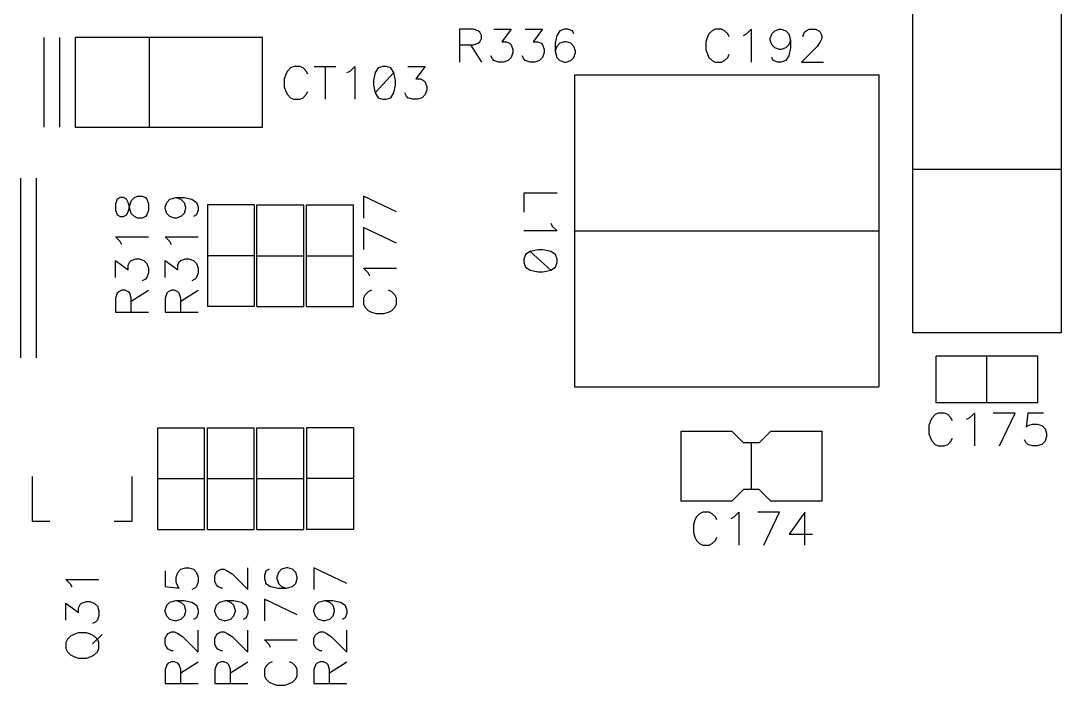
# Model space of a CAD drawing. Extents: x 295 to 953, y 10 to 290.
# Drawn here: x 697.3 to 766.6, y 95.7 to 140 of the extents above; entities that cross this region are included whole.
import ezdxf

# ---------------------------------------------------------------- set-up
doc = ezdxf.new("R2010")
doc.units = 0
doc.header["$LTSCALE"] = 5
doc.header["$MEASUREMENT"] = 0
doc.layers.add('DV-DPO-A6_BSK', color=2, linetype='CONTINUOUS')

msp = doc.modelspace()

# ---------------------------------------------------------------- linework, layer by layer
at = {"layer": 'DV-DPO-A6_BSK', "color": 7}
for p, q in [((756.712, 119.222), (756.712, 141.062)), ((766.598, 141.062), (766.598, 119.222)), ((727.463, 139.464), (726.525, 139.464)), ((726.525, 139.464), (726.525, 137.271)), ((727.78, 139.358), (727.463, 139.464)), ((727.886, 139.252), (727.78, 139.358)), ((728.823, 139.464), (729.972, 139.464)), ((729.972, 139.464), (729.345, 138.625)), ((730.91, 139.464), (732.059, 139.464)), ((732.059, 139.464), (731.439, 138.625)), ((733.208, 139.358), (733.004, 139.048)), ((733.525, 139.464), (733.208, 139.358)), ((733.737, 139.464), (733.525, 139.464)), ((734.047, 139.358), (733.737, 139.464)), ((734.153, 139.153), (734.047, 139.358)), ((743.346, 139.358), (743.141, 139.153)), ((743.557, 139.464), (743.346, 139.358)), ((743.973, 139.464), (743.557, 139.464)), ((744.184, 139.358), (743.973, 139.464)), ((744.396, 139.153), (744.184, 139.358)), ((745.644, 139.153), (745.961, 139.464)), ((745.961, 139.464), (745.961, 137.271)), ((747.321, 139.153), (747.526, 139.358)), ((747.526, 139.358), (747.843, 139.464)), ((747.843, 139.464), (747.949, 139.464)), ((747.949, 139.464), (748.259, 139.358)), ((748.259, 139.358), (748.47, 139.153)), ((749.514, 139.252), (749.619, 139.358)), ((749.619, 139.358), (749.824, 139.464)), ((749.824, 139.464), (750.247, 139.464)), ((750.247, 139.464), (750.451, 139.358)), ((750.451, 139.358), (750.557, 139.252)), ((698.854, 138.909), (698.854, 132.926)), ((699.891, 138.909), (699.891, 132.926)), ((700.935, 138.909), (700.935, 132.926)), ((705.353, 138.909), (700.935, 138.909)), ((706.522, 138.909), (705.353, 138.909)), ((705.874, 138.909), (705.874, 132.926)), ((707.955, 138.909), (706.522, 138.909)), ((708.734, 138.909), (707.955, 138.909)), ((713.41, 138.909), (708.734, 138.909)), ((713.41, 132.926), (713.41, 138.909)), ((727.78, 138.526), (727.886, 138.625)), ((727.985, 139.048), (727.886, 139.252)), ((727.886, 138.625), (727.985, 138.836)), ((727.985, 138.836), (727.985, 139.048)), ((729.345, 138.625), (729.662, 138.625)), ((729.662, 138.625), (729.867, 138.526)), ((731.439, 138.625), (731.749, 138.625)), ((731.749, 138.625), (731.96, 138.526)), ((733.004, 139.048), (732.898, 138.526)), ((733.525, 138.625), (733.208, 138.526)), ((733.631, 138.625), (733.525, 138.625)), ((733.941, 138.526), (733.631, 138.625)), ((743.035, 138.942), (742.929, 138.625)), ((742.929, 138.625), (742.929, 138.103)), ((743.141, 139.153), (743.035, 138.942)), ((744.495, 138.942), (744.396, 139.153)), ((745.439, 139.048), (745.644, 139.153)), ((747.215, 138.836), (747.321, 139.153)), ((747.215, 138.731), (747.215, 138.836)), ((747.321, 138.42), (747.215, 138.731)), ((748.47, 139.153), (748.569, 138.731)), ((748.569, 138.731), (748.47, 138.42)), ((748.569, 138.731), (748.569, 138.209)), ((749.408, 139.048), (749.514, 139.252)), ((749.408, 138.942), (749.408, 139.048)), ((750.557, 138.625), (750.346, 138.315)), ((750.557, 139.252), (750.663, 139.048)), ((750.663, 138.836), (750.557, 138.625)), ((750.663, 139.048), (750.663, 138.836)), ((726.525, 138.42), (727.463, 138.42)), ((727.258, 138.42), (727.985, 137.271)), ((727.463, 138.42), (727.78, 138.526)), ((729.867, 138.526), (729.972, 138.42)), ((729.972, 138.42), (730.078, 138.103)), ((730.078, 137.899), (729.972, 137.582)), ((730.078, 138.103), (730.078, 137.899)), ((731.96, 138.526), (732.059, 138.42)), ((732.059, 138.42), (732.165, 138.103)), ((732.165, 137.899), (732.059, 137.582)), ((732.165, 138.103), (732.165, 137.899)), ((732.898, 138.526), (732.898, 138.004)), ((733.004, 138.315), (732.898, 138.004)), ((732.898, 138.004), (733.004, 137.582)), ((733.208, 138.526), (733.004, 138.315)), ((734.153, 138.315), (733.941, 138.526)), ((734.258, 138.004), (734.153, 138.315)), ((734.153, 137.582), (734.258, 137.899)), ((734.258, 137.899), (734.258, 138.004)), ((742.929, 138.103), (743.035, 137.793)), ((747.526, 138.209), (747.321, 138.42)), ((747.843, 138.103), (747.526, 138.209)), ((747.949, 138.103), (747.843, 138.103)), ((748.259, 138.209), (747.949, 138.103)), ((748.47, 138.42), (748.259, 138.209)), ((748.569, 138.209), (748.47, 137.687)), ((750.346, 138.315), (749.302, 137.271)), ((728.718, 137.476), (728.612, 137.687)), ((728.823, 137.377), (728.718, 137.476)), ((729.134, 137.271), (728.823, 137.377)), ((729.451, 137.271), (729.134, 137.271)), ((729.761, 137.377), (729.451, 137.271)), ((729.972, 137.582), (729.761, 137.377)), ((730.811, 137.476), (730.705, 137.687)), ((730.91, 137.377), (730.811, 137.476)), ((731.227, 137.271), (730.91, 137.377)), ((731.538, 137.271), (731.227, 137.271)), ((731.855, 137.377), (731.538, 137.271)), ((732.059, 137.582), (731.855, 137.377)), ((733.004, 137.582), (733.208, 137.377)), ((733.208, 137.377), (733.525, 137.271)), ((733.525, 137.271), (733.631, 137.271)), ((733.631, 137.271), (733.941, 137.377)), ((733.941, 137.377), (734.153, 137.582)), ((743.035, 137.793), (743.141, 137.582)), ((743.141, 137.582), (743.346, 137.377)), ((743.346, 137.377), (743.557, 137.271)), ((743.557, 137.271), (743.973, 137.271)), ((743.973, 137.271), (744.184, 137.377)), ((744.184, 137.377), (744.396, 137.582)), ((744.396, 137.582), (744.495, 137.793)), ((747.42, 137.377), (747.321, 137.582)), ((747.737, 137.271), (747.42, 137.377)), ((747.949, 137.271), (747.737, 137.271)), ((748.259, 137.377), (747.949, 137.271)), ((748.47, 137.687), (748.259, 137.377)), ((749.302, 137.271), (750.768, 137.271)), ((715.074, 136.67), (714.968, 136.459)), ((715.279, 136.875), (715.074, 136.67)), ((715.49, 136.981), (715.279, 136.875)), ((715.906, 136.981), (715.49, 136.981)), ((716.117, 136.875), (715.906, 136.981)), ((716.322, 136.67), (716.117, 136.875)), ((716.428, 136.459), (716.322, 136.67)), ((716.844, 136.981), (718.303, 136.981)), ((717.577, 136.981), (717.577, 134.795)), ((719.036, 136.565), (719.241, 136.67)), ((719.241, 136.67), (719.551, 136.981)), ((719.551, 136.981), (719.551, 134.795)), ((720.912, 136.565), (720.806, 136.043)), ((721.116, 136.875), (720.912, 136.565)), ((722.16, 136.565), (720.912, 135.211)), ((721.433, 136.981), (721.116, 136.875)), ((721.638, 136.981), (721.433, 136.981)), ((721.955, 136.875), (721.638, 136.981)), ((722.16, 136.565), (721.955, 136.875)), ((722.266, 136.043), (722.16, 136.565)), ((723.098, 136.981), (724.247, 136.981)), ((724.247, 136.981), (723.619, 136.148)), ((714.968, 136.459), (714.862, 136.148)), ((714.862, 136.148), (714.862, 135.627)), ((720.806, 136.043), (720.806, 135.732)), ((722.266, 135.732), (722.266, 136.043)), ((723.619, 136.148), (723.936, 136.148)), ((723.936, 136.148), (724.141, 136.043)), ((724.141, 136.043), (724.247, 135.937)), ((724.247, 135.937), (724.352, 135.627)), ((734.179, 136.413), (754.46, 136.413)), ((734.179, 136.413), (734.179, 115.61)), ((754.46, 136.413), (754.46, 115.61)), ((714.862, 135.627), (714.968, 135.31)), ((714.968, 135.31), (715.074, 135.105)), ((715.074, 135.105), (715.279, 134.894)), ((716.117, 134.894), (716.322, 135.105)), ((716.322, 135.105), (716.428, 135.31)), ((720.806, 135.732), (720.912, 135.211)), ((720.912, 135.211), (721.116, 134.894)), ((721.955, 134.894), (722.16, 135.211)), ((722.16, 135.211), (722.266, 135.732)), ((722.992, 134.999), (722.893, 135.211)), ((724.247, 135.105), (724.035, 134.894)), ((724.352, 135.415), (724.247, 135.105)), ((724.352, 135.627), (724.352, 135.415)), ((715.279, 134.894), (715.49, 134.795)), ((715.49, 134.795), (715.906, 134.795)), ((715.906, 134.795), (716.117, 134.894)), ((721.116, 134.894), (721.433, 134.795)), ((721.433, 134.795), (721.638, 134.795)), ((721.638, 134.795), (721.955, 134.894)), ((723.098, 134.894), (722.992, 134.999)), ((723.415, 134.795), (723.098, 134.894)), ((723.725, 134.795), (723.415, 134.795)), ((724.035, 134.894), (723.725, 134.795)), ((700.935, 132.926), (705.353, 132.926)), ((705.353, 132.926), (706.522, 132.926)), ((706.522, 132.926), (707.955, 132.926)), ((707.955, 132.926), (708.734, 132.926)), ((708.734, 132.926), (713.41, 132.926)), ((756.712, 130.139), (766.598, 130.139)), ((697.316, 117.558), (697.316, 129.518)), ((698.359, 117.558), (698.359, 129.518)), ((703.939, 128.23), (703.735, 128.125)), ((704.151, 128.23), (703.939, 128.23)), ((704.362, 128.125), (704.151, 128.23)), ((704.673, 128.019), (704.884, 128.23)), ((704.884, 128.23), (705.089, 128.329)), ((705.089, 128.329), (705.406, 128.329)), ((705.406, 128.329), (705.61, 128.23)), ((705.61, 128.23), (705.716, 128.125)), ((707.241, 128.125), (707.664, 128.23)), ((707.664, 128.23), (707.975, 128.125)), ((707.664, 128.23), (708.186, 128.23)), ((708.186, 128.23), (708.708, 128.125)), ((722.332, 127.286), (720.139, 128.329)), ((720.139, 128.329), (720.139, 126.87)), ((733.023, 128.534), (730.818, 128.534)), ((730.818, 128.534), (730.818, 127.273)), ((703.735, 128.125), (703.629, 127.808)), ((703.629, 127.808), (703.629, 127.392)), ((704.461, 127.913), (704.362, 128.125)), ((704.567, 127.497), (704.461, 127.913)), ((704.461, 127.286), (704.567, 127.709)), ((704.567, 127.709), (704.673, 128.019)), ((704.673, 127.18), (704.567, 127.497)), ((705.716, 128.125), (705.822, 127.808)), ((705.822, 127.808), (705.822, 127.392)), ((706.931, 127.603), (707.037, 127.913)), ((706.931, 127.497), (706.931, 127.603)), ((707.037, 127.18), (706.931, 127.497)), ((707.037, 127.913), (707.241, 128.125)), ((707.975, 128.125), (708.186, 127.913)), ((708.186, 127.913), (708.285, 127.603)), ((708.285, 127.497), (708.186, 127.18)), ((708.285, 127.603), (708.285, 127.497)), ((708.708, 128.125), (709.018, 127.913)), ((709.018, 127.913), (709.124, 127.603)), ((709.124, 127.603), (709.124, 127.392)), ((709.738, 127.742), (709.738, 120.979)), ((712.861, 127.742), (709.738, 127.742)), ((712.861, 127.742), (712.861, 120.979)), ((713.04, 120.979), (713.04, 127.742)), ((713.04, 127.742), (716.163, 127.742)), ((716.163, 120.979), (716.163, 127.742)), ((716.342, 120.979), (716.342, 127.742)), ((716.342, 127.742), (719.465, 127.742)), ((719.465, 120.979), (719.465, 127.742)), ((703.629, 127.392), (703.735, 127.081)), ((703.735, 127.081), (703.939, 126.976)), ((703.939, 126.976), (704.151, 126.976)), ((704.151, 126.976), (704.362, 127.081)), ((704.362, 127.081), (704.461, 127.286)), ((704.884, 126.976), (704.673, 127.18)), ((705.089, 126.87), (704.884, 126.976)), ((705.406, 126.87), (705.089, 126.87)), ((705.61, 126.976), (705.406, 126.87)), ((705.716, 127.081), (705.61, 126.976)), ((705.822, 127.392), (705.716, 127.081)), ((707.241, 126.976), (707.037, 127.18)), ((707.558, 126.87), (707.241, 126.976)), ((707.664, 126.87), (707.558, 126.87)), ((707.975, 126.976), (707.664, 126.87)), ((708.186, 127.18), (707.975, 126.976)), ((709.018, 127.081), (708.813, 126.976)), ((709.124, 127.392), (709.018, 127.081)), ((722.332, 125.199), (720.139, 126.242)), ((720.139, 126.242), (720.139, 124.783)), ((732.601, 126.54), (732.706, 126.328)), ((732.706, 126.328), (733.023, 126.011)), ((703.939, 125.305), (703.629, 125.615)), ((703.629, 125.615), (705.822, 125.615)), ((707.241, 125.305), (706.931, 125.615)), ((706.931, 125.615), (709.124, 125.615)), ((733.023, 126.011), (730.818, 126.011)), ((734.179, 126.011), (754.46, 126.011)), ((704.045, 125.093), (703.939, 125.305)), ((707.347, 125.093), (707.241, 125.305)), ((731.762, 124.75), (731.234, 124.651)), ((732.073, 124.75), (731.762, 124.75)), ((732.601, 124.651), (732.073, 124.75)), ((703.629, 122.901), (703.629, 124.05)), ((703.629, 124.05), (704.461, 123.423)), ((704.567, 123.944), (704.673, 124.05)), ((704.673, 124.05), (704.983, 124.156)), ((704.983, 124.156), (705.194, 124.156)), ((705.194, 124.156), (705.511, 124.05)), ((705.511, 124.05), (705.716, 123.839)), ((706.931, 122.901), (706.931, 124.05)), ((706.931, 124.05), (707.763, 123.423)), ((707.869, 123.944), (707.975, 124.05)), ((707.975, 124.05), (708.285, 124.156)), ((708.285, 124.156), (708.496, 124.156)), ((708.496, 124.156), (708.813, 124.05)), ((708.813, 124.05), (709.018, 123.839)), ((712.861, 124.36), (709.738, 124.36)), ((713.04, 124.36), (716.163, 124.36)), ((716.342, 124.36), (719.465, 124.36)), ((730.917, 124.44), (730.818, 124.123)), ((730.818, 124.123), (730.818, 123.911)), ((731.234, 124.651), (730.917, 124.44)), ((732.601, 123.39), (731.234, 124.651)), ((732.918, 124.44), (732.601, 124.651)), ((733.023, 124.123), (732.918, 124.44)), ((733.023, 123.911), (733.023, 124.123)), ((704.461, 123.733), (704.567, 123.944)), ((704.461, 123.423), (704.461, 123.733)), ((705.716, 123.839), (705.822, 123.528)), ((705.822, 123.528), (705.822, 123.211)), ((707.763, 123.733), (707.869, 123.944)), ((707.763, 123.423), (707.763, 123.733)), ((709.018, 123.839), (709.124, 123.528)), ((709.124, 123.528), (709.124, 123.211)), ((720.449, 123.211), (720.139, 123.528)), ((720.139, 123.528), (722.332, 123.528)), ((730.818, 123.911), (730.917, 123.594)), ((730.917, 123.594), (731.234, 123.39)), ((731.234, 123.39), (731.762, 123.284)), ((732.073, 123.284), (732.601, 123.39)), ((732.601, 123.39), (732.918, 123.594)), ((732.918, 123.594), (733.023, 123.911)), ((705.61, 122.795), (705.406, 122.69)), ((705.716, 122.901), (705.61, 122.795)), ((705.822, 123.211), (705.716, 122.901)), ((708.912, 122.795), (708.708, 122.69)), ((709.018, 122.901), (708.912, 122.795)), ((709.124, 123.211), (709.018, 122.901)), ((720.555, 123.007), (720.449, 123.211)), ((731.762, 123.284), (732.073, 123.284)), ((703.834, 121.956), (703.735, 121.857)), ((704.045, 122.062), (703.834, 121.956)), ((704.256, 122.062), (704.045, 122.062)), ((704.461, 121.956), (704.256, 122.062)), ((704.567, 121.857), (704.461, 121.956)), ((704.673, 121.329), (705.822, 122.062)), ((707.136, 121.956), (707.037, 121.857)), ((707.347, 122.062), (707.136, 121.956)), ((707.558, 122.062), (707.347, 122.062)), ((707.763, 121.956), (707.558, 122.062)), ((707.869, 121.857), (707.763, 121.956)), ((707.975, 121.329), (709.124, 122.062)), ((720.449, 121.956), (720.245, 121.752)), ((720.661, 122.062), (720.449, 121.956)), ((722.021, 121.956), (721.81, 122.062)), ((722.226, 121.752), (722.021, 121.956)), ((703.735, 121.857), (703.629, 121.54)), ((703.629, 121.54), (703.629, 120.603)), ((704.673, 121.54), (704.567, 121.857)), ((704.673, 120.603), (704.673, 121.54)), ((707.037, 121.857), (706.931, 121.54)), ((706.931, 121.54), (706.931, 120.603)), ((707.975, 121.54), (707.869, 121.857)), ((707.975, 120.603), (707.975, 121.54)), ((720.245, 121.752), (720.139, 121.54)), ((720.139, 121.54), (720.139, 121.124)), ((722.332, 121.54), (722.226, 121.752)), ((722.332, 121.124), (722.332, 121.54)), ((703.629, 120.603), (705.822, 120.603)), ((706.931, 120.603), (709.124, 120.603)), ((712.861, 120.979), (709.738, 120.979)), ((713.04, 120.979), (716.163, 120.979)), ((716.342, 120.979), (719.465, 120.979)), ((720.139, 121.124), (720.245, 120.913)), ((720.245, 120.913), (720.449, 120.708)), ((720.449, 120.708), (720.661, 120.603)), ((720.661, 120.603), (720.971, 120.497)), ((721.493, 120.497), (721.81, 120.603)), ((721.81, 120.603), (722.021, 120.708)), ((722.021, 120.708), (722.226, 120.913)), ((722.226, 120.913), (722.332, 121.124)), ((720.971, 120.497), (721.493, 120.497)), ((766.598, 119.222), (756.712, 119.222)), ((765.033, 117.67), (758.277, 117.67)), ((758.277, 114.547), (758.277, 117.67)), ((761.652, 114.547), (761.652, 117.67)), ((765.033, 114.547), (765.033, 117.67)), ((734.179, 115.61), (754.46, 115.61)), ((765.033, 114.547), (758.277, 114.547)), ((758.205, 113.768), (758, 113.563)), ((758.416, 113.873), (758.205, 113.768)), ((758.832, 113.873), (758.416, 113.873)), ((759.043, 113.768), (758.832, 113.873)), ((759.255, 113.563), (759.043, 113.768)), ((760.503, 113.563), (760.82, 113.873)), ((760.82, 113.873), (760.82, 111.681)), ((763.534, 113.873), (762.074, 113.873)), ((762.491, 111.681), (763.534, 113.873)), ((764.373, 113.873), (764.267, 112.935)), ((765.416, 113.873), (764.373, 113.873)), ((757.894, 113.351), (757.788, 113.034)), ((757.788, 113.034), (757.788, 112.513)), ((758, 113.563), (757.894, 113.351)), ((759.354, 113.351), (759.255, 113.563)), ((760.298, 113.457), (760.503, 113.563)), ((764.267, 112.935), (764.373, 113.034)), ((764.373, 113.034), (764.683, 113.14)), ((764.683, 113.14), (765, 113.14)), ((765, 113.14), (765.31, 113.034)), ((765.31, 113.034), (765.522, 112.83)), ((706.436, 106.12), (706.436, 112.883)), ((706.436, 112.883), (709.559, 112.883)), ((709.559, 106.12), (709.559, 112.883)), ((709.738, 106.12), (709.738, 112.883)), ((709.738, 112.883), (712.861, 112.883)), ((712.861, 106.12), (712.861, 112.883)), ((713.04, 106.12), (713.04, 112.883)), ((713.04, 112.883), (716.163, 112.883)), ((716.163, 106.12), (716.163, 112.883)), ((716.342, 112.883), (716.342, 106.12)), ((719.465, 112.883), (716.342, 112.883)), ((719.465, 112.883), (719.465, 106.12)), ((741.292, 107.989), (741.292, 112.671)), ((741.292, 112.671), (744.673, 112.671)), ((744.673, 112.671), (745.452, 111.892)), ((746.489, 111.892), (747.268, 112.671)), ((747.268, 112.671), (750.65, 112.671)), ((750.65, 112.671), (750.65, 107.989)), ((757.788, 112.513), (757.894, 112.202)), ((765.522, 112.83), (765.627, 112.513)), ((765.627, 112.308), (765.522, 111.991)), ((765.627, 112.513), (765.627, 112.308)), ((746.489, 111.892), (745.452, 111.892)), ((745.967, 108.768), (745.967, 111.892)), ((757.894, 112.202), (758, 111.991)), ((758, 111.991), (758.205, 111.786)), ((758.205, 111.786), (758.416, 111.681)), ((758.416, 111.681), (758.832, 111.681)), ((758.832, 111.681), (759.043, 111.786)), ((759.043, 111.786), (759.255, 111.991)), ((759.255, 111.991), (759.354, 112.202)), ((764.267, 111.885), (764.161, 112.097)), ((764.373, 111.786), (764.267, 111.885)), ((764.683, 111.681), (764.373, 111.786)), ((765, 111.681), (764.683, 111.681)), ((765.31, 111.786), (765, 111.681)), ((765.522, 111.991), (765.31, 111.786)), ((698.082, 109.633), (698.082, 106.642)), ((704.706, 109.633), (704.706, 106.642)), ((706.436, 109.501), (709.559, 109.501)), ((709.738, 109.501), (712.861, 109.501)), ((713.04, 109.501), (716.163, 109.501)), ((719.465, 109.501), (716.342, 109.501)), ((745.452, 108.768), (744.673, 107.989)), ((746.489, 108.768), (745.452, 108.768)), ((747.268, 107.989), (746.489, 108.768)), ((744.673, 107.989), (741.292, 107.989)), ((750.65, 107.989), (747.268, 107.989)), ((742.21, 106.747), (742.104, 106.43)), ((742.315, 106.959), (742.21, 106.747)), ((742.52, 107.164), (742.315, 106.959)), ((742.731, 107.269), (742.52, 107.164)), ((743.147, 107.269), (742.731, 107.269)), ((743.359, 107.164), (743.147, 107.269)), ((743.57, 106.959), (743.359, 107.164)), ((743.669, 106.747), (743.57, 106.959)), ((744.614, 106.853), (744.818, 106.959)), ((744.818, 106.959), (745.135, 107.269)), ((745.135, 107.269), (745.135, 105.077)), ((747.849, 107.269), (746.39, 107.269)), ((746.806, 105.077), (747.849, 107.269)), ((749.52, 107.269), (748.477, 105.81)), ((749.52, 105.077), (749.52, 107.269)), ((699.251, 106.642), (698.082, 106.642)), ((704.706, 106.642), (703.537, 106.642)), ((706.436, 106.12), (709.559, 106.12)), ((709.738, 106.12), (712.861, 106.12)), ((713.04, 106.12), (716.163, 106.12)), ((719.465, 106.12), (716.342, 106.12)), ((742.104, 106.43), (742.104, 105.909)), ((742.104, 105.909), (742.21, 105.598)), ((742.21, 105.598), (742.315, 105.387)), ((742.315, 105.387), (742.52, 105.182)), ((743.359, 105.182), (743.57, 105.387)), ((743.57, 105.387), (743.669, 105.598)), ((748.477, 105.81), (750.042, 105.81)), ((742.52, 105.182), (742.731, 105.077)), ((742.731, 105.077), (743.147, 105.077)), ((743.147, 105.077), (743.359, 105.182)), ((706.931, 103.36), (706.931, 102.316)), ((707.664, 102.944), (707.763, 103.254)), ((707.763, 103.254), (707.975, 103.465)), ((707.975, 103.465), (708.285, 103.564)), ((708.285, 103.564), (708.496, 103.564)), ((708.496, 103.564), (708.813, 103.465)), ((708.813, 103.465), (709.018, 103.254)), ((709.018, 103.254), (709.124, 102.944)), ((710.233, 103.043), (710.339, 103.254)), ((710.339, 103.254), (710.438, 103.36)), ((710.438, 103.36), (710.649, 103.465)), ((710.649, 103.465), (710.86, 103.465)), ((710.86, 103.465), (711.065, 103.36)), ((711.065, 103.36), (711.382, 103.148)), ((712.426, 102.105), (712.426, 103.564)), ((713.641, 103.36), (713.535, 103.043)), ((713.845, 103.465), (713.641, 103.36)), ((714.473, 103.254), (714.367, 102.944)), ((714.684, 103.465), (714.473, 103.254)), ((714.995, 103.564), (714.684, 103.465)), ((715.1, 103.564), (714.995, 103.564)), ((715.417, 103.465), (715.1, 103.564)), ((715.622, 103.254), (715.417, 103.465)), ((715.728, 102.944), (715.622, 103.254)), ((719.03, 102.521), (716.837, 103.564)), ((716.837, 103.564), (716.837, 102.105)), ((700.631, 102.468), (700.314, 102.785)), ((700.314, 102.785), (702.52, 102.785)), ((707.664, 102.627), (707.664, 102.944)), ((707.763, 102.316), (707.664, 102.627)), ((709.124, 102.627), (709.018, 102.316)), ((709.124, 102.944), (709.124, 102.627)), ((710.233, 102.627), (710.233, 103.043)), ((710.339, 102.415), (710.233, 102.627)), ((711.382, 103.148), (712.426, 102.105)), ((713.535, 103.043), (713.535, 102.838)), ((713.535, 102.838), (713.641, 102.521)), ((714.367, 102.944), (714.367, 102.838)), ((714.367, 102.838), (714.473, 102.521)), ((715.622, 102.521), (715.728, 102.838)), ((715.728, 102.838), (715.728, 102.944)), ((700.737, 102.257), (700.631, 102.468)), ((706.931, 102.316), (707.869, 102.211)), ((707.869, 102.211), (707.763, 102.316)), ((708.912, 102.211), (708.708, 102.105)), ((709.018, 102.316), (708.912, 102.211)), ((710.438, 102.316), (710.339, 102.415)), ((710.649, 102.211), (710.438, 102.316)), ((710.755, 102.211), (710.649, 102.211)), ((713.641, 102.521), (713.951, 102.316)), ((713.951, 102.316), (714.473, 102.211)), ((714.473, 102.521), (714.684, 102.316)), ((714.473, 102.211), (714.995, 102.211)), ((714.684, 102.316), (714.995, 102.211)), ((714.995, 102.211), (715.417, 102.316)), ((715.417, 102.316), (715.622, 102.521)), ((700.314, 100.058), (700.314, 101.207)), ((700.314, 101.207), (701.153, 100.579)), ((701.258, 101.108), (701.364, 101.207)), ((701.364, 101.207), (701.681, 101.312)), ((701.681, 101.312), (701.886, 101.312)), ((701.886, 101.312), (702.203, 101.207)), ((702.203, 101.207), (702.414, 101.002)), ((707.037, 101.061), (707.241, 101.266)), ((707.241, 101.266), (707.664, 101.372)), ((707.664, 101.372), (707.975, 101.266)), ((707.664, 101.372), (708.186, 101.372)), ((707.975, 101.266), (708.186, 101.061)), ((708.186, 101.372), (708.708, 101.266)), ((708.708, 101.266), (709.018, 101.061)), ((710.339, 101.061), (710.543, 101.266)), ((710.543, 101.266), (710.966, 101.372)), ((710.966, 101.372), (711.277, 101.266)), ((710.966, 101.372), (711.488, 101.372)), ((711.277, 101.266), (711.488, 101.061)), ((711.488, 101.372), (712.01, 101.266)), ((712.01, 101.266), (712.32, 101.061)), ((715.728, 100.434), (713.535, 101.477)), ((713.535, 101.477), (713.535, 100.018)), ((716.943, 101.061), (717.147, 101.266)), ((717.147, 101.266), (717.57, 101.372)), ((717.57, 101.372), (717.881, 101.266)), ((717.57, 101.372), (718.092, 101.372)), ((717.881, 101.266), (718.092, 101.061)), ((718.092, 101.372), (718.614, 101.266)), ((718.614, 101.266), (718.924, 101.061)), ((701.153, 100.896), (701.258, 101.108)), ((701.153, 100.579), (701.153, 100.896)), ((702.414, 101.002), (702.52, 100.685)), ((702.52, 100.685), (702.52, 100.368)), ((706.931, 100.744), (707.037, 101.061)), ((706.931, 100.639), (706.931, 100.744)), ((707.037, 100.328), (706.931, 100.639)), ((708.186, 101.061), (708.285, 100.744)), ((708.285, 100.639), (708.186, 100.328)), ((708.285, 100.744), (708.285, 100.639)), ((709.018, 101.061), (709.124, 100.744)), ((709.124, 100.54), (709.018, 100.223)), ((709.124, 100.744), (709.124, 100.54)), ((710.233, 100.744), (710.339, 101.061)), ((710.233, 100.639), (710.233, 100.744)), ((710.339, 100.328), (710.233, 100.639)), ((711.488, 101.061), (711.587, 100.744)), ((711.587, 100.639), (711.488, 100.328)), ((711.587, 100.744), (711.587, 100.639)), ((712.32, 101.061), (712.426, 100.744)), ((712.426, 100.54), (712.32, 100.223)), ((712.426, 100.744), (712.426, 100.54)), ((716.837, 100.744), (716.943, 101.061)), ((716.837, 100.639), (716.837, 100.744)), ((716.943, 100.328), (716.837, 100.639)), ((718.092, 101.061), (718.191, 100.744)), ((718.191, 100.639), (718.092, 100.328)), ((718.191, 100.744), (718.191, 100.639)), ((718.924, 101.061), (719.03, 100.744)), ((719.03, 100.54), (718.924, 100.223)), ((719.03, 100.744), (719.03, 100.54)), ((702.308, 99.952), (702.097, 99.846)), ((702.414, 100.058), (702.308, 99.952)), ((702.52, 100.368), (702.414, 100.058)), ((707.241, 100.117), (707.037, 100.328)), ((707.558, 100.018), (707.241, 100.117)), ((707.664, 100.018), (707.558, 100.018)), ((707.975, 100.117), (707.664, 100.018)), ((708.186, 100.328), (707.975, 100.117)), ((709.018, 100.223), (708.813, 100.117)), ((710.543, 100.117), (710.339, 100.328)), ((710.86, 100.018), (710.543, 100.117)), ((710.966, 100.018), (710.86, 100.018)), ((711.277, 100.117), (710.966, 100.018)), ((711.488, 100.328), (711.277, 100.117)), ((712.32, 100.223), (712.115, 100.117)), ((717.147, 100.117), (716.943, 100.328)), ((717.464, 100.018), (717.147, 100.117)), ((717.57, 100.018), (717.464, 100.018)), ((717.881, 100.117), (717.57, 100.018)), ((718.092, 100.328), (717.881, 100.117)), ((718.924, 100.223), (718.719, 100.117)), ((700.836, 99.113), (700.631, 99.008)), ((701.153, 99.219), (700.836, 99.113)), ((701.681, 99.219), (701.153, 99.219)), ((701.991, 99.113), (701.681, 99.219)), ((702.203, 99.008), (701.991, 99.113)), ((702.097, 98.479), (702.724, 99.113)), ((707.037, 99.074), (707.136, 99.179)), ((707.136, 99.179), (707.347, 99.285)), ((707.347, 99.285), (707.558, 99.285)), ((707.558, 99.285), (707.763, 99.179)), ((707.763, 99.179), (708.08, 98.968)), ((709.124, 97.925), (709.124, 99.391)), ((710.339, 99.074), (710.438, 99.179)), ((710.438, 99.179), (710.649, 99.285)), ((710.649, 99.285), (710.86, 99.285)), ((710.86, 99.285), (711.065, 99.179)), ((711.065, 99.179), (711.382, 98.968)), ((712.426, 97.925), (712.426, 99.391)), ((716.943, 99.074), (717.042, 99.179)), ((717.042, 99.179), (717.253, 99.285)), ((717.253, 99.285), (717.464, 99.285)), ((717.464, 99.285), (717.669, 99.179)), ((717.669, 99.179), (717.986, 98.968)), ((719.03, 97.925), (719.03, 99.391)), ((700.42, 98.796), (700.314, 98.585)), ((700.314, 98.585), (700.314, 98.169)), ((700.631, 99.008), (700.42, 98.796)), ((702.414, 98.796), (702.203, 99.008)), ((702.52, 98.585), (702.414, 98.796)), ((702.52, 98.169), (702.52, 98.585)), ((706.931, 98.869), (707.037, 99.074)), ((706.931, 98.446), (706.931, 98.869)), ((707.037, 98.242), (706.931, 98.446)), ((708.08, 98.968), (709.124, 97.925)), ((710.233, 98.869), (710.339, 99.074)), ((710.233, 98.446), (710.233, 98.869)), ((710.339, 98.242), (710.233, 98.446)), ((711.382, 98.968), (712.426, 97.925)), ((713.845, 98.446), (713.535, 98.763)), ((713.535, 98.763), (715.728, 98.763)), ((713.951, 98.242), (713.845, 98.446)), ((716.837, 98.869), (716.943, 99.074)), ((716.837, 98.446), (716.837, 98.869)), ((716.943, 98.242), (716.837, 98.446)), ((717.986, 98.968), (719.03, 97.925)), ((700.314, 98.169), (700.42, 97.958)), ((700.42, 97.958), (700.631, 97.746)), ((700.631, 97.746), (700.836, 97.641)), ((701.991, 97.641), (702.203, 97.746)), ((702.203, 97.746), (702.414, 97.958)), ((702.414, 97.958), (702.52, 98.169)), ((707.136, 98.136), (707.037, 98.242)), ((707.347, 98.03), (707.136, 98.136)), ((707.453, 98.03), (707.347, 98.03)), ((710.438, 98.136), (710.339, 98.242)), ((710.649, 98.03), (710.438, 98.136)), ((710.755, 98.03), (710.649, 98.03)), ((717.042, 98.136), (716.943, 98.242)), ((717.253, 98.03), (717.042, 98.136)), ((717.359, 98.03), (717.253, 98.03)), ((700.836, 97.641), (701.153, 97.541)), ((701.153, 97.541), (701.681, 97.541)), ((701.681, 97.541), (701.991, 97.641)), ((707.037, 97.092), (706.931, 96.775)), ((707.136, 97.191), (707.037, 97.092)), ((707.347, 97.297), (707.136, 97.191)), ((707.558, 97.297), (707.347, 97.297)), ((707.763, 97.191), (707.558, 97.297)), ((707.869, 97.092), (707.763, 97.191)), ((707.975, 96.775), (707.869, 97.092)), ((707.975, 96.564), (709.124, 97.297)), ((710.339, 97.092), (710.233, 96.775)), ((710.438, 97.191), (710.339, 97.092)), ((710.649, 97.297), (710.438, 97.191)), ((710.86, 97.297), (710.649, 97.297)), ((711.065, 97.191), (710.86, 97.297)), ((711.171, 97.092), (711.065, 97.191)), ((711.277, 96.775), (711.171, 97.092)), ((711.277, 96.564), (712.426, 97.297)), ((713.845, 97.191), (713.641, 96.987)), ((714.057, 97.297), (713.845, 97.191)), ((715.417, 97.191), (715.206, 97.297)), ((715.622, 96.987), (715.417, 97.191)), ((716.943, 97.092), (716.837, 96.775)), ((717.042, 97.191), (716.943, 97.092)), ((717.253, 97.297), (717.042, 97.191)), ((717.464, 97.297), (717.253, 97.297)), ((717.669, 97.191), (717.464, 97.297)), ((717.775, 97.092), (717.669, 97.191)), ((717.881, 96.775), (717.775, 97.092)), ((717.881, 96.564), (719.03, 97.297)), ((706.931, 96.775), (706.931, 95.838)), ((707.975, 95.838), (707.975, 96.775)), ((710.233, 96.775), (710.233, 95.838)), ((711.277, 95.838), (711.277, 96.775)), ((713.641, 96.987), (713.535, 96.775)), ((713.535, 96.775), (713.535, 96.359)), ((713.535, 96.359), (713.641, 96.148)), ((715.728, 96.775), (715.622, 96.987)), ((715.622, 96.148), (715.728, 96.359)), ((715.728, 96.359), (715.728, 96.775)), ((716.837, 96.775), (716.837, 95.838)), ((717.881, 95.838), (717.881, 96.775)), ((706.931, 95.838), (709.124, 95.838)), ((710.233, 95.838), (712.426, 95.838)), ((713.641, 96.148), (713.845, 95.943)), ((713.845, 95.943), (714.057, 95.838)), ((714.057, 95.838), (714.367, 95.732)), ((714.367, 95.732), (714.889, 95.732)), ((714.889, 95.732), (715.206, 95.838)), ((715.206, 95.838), (715.417, 95.943)), ((715.417, 95.943), (715.622, 96.148)), ((716.837, 95.838), (719.03, 95.838))]:
    msp.add_line(p, q, dxfattribs=at)

doc.saveas('drawing.dxf')
